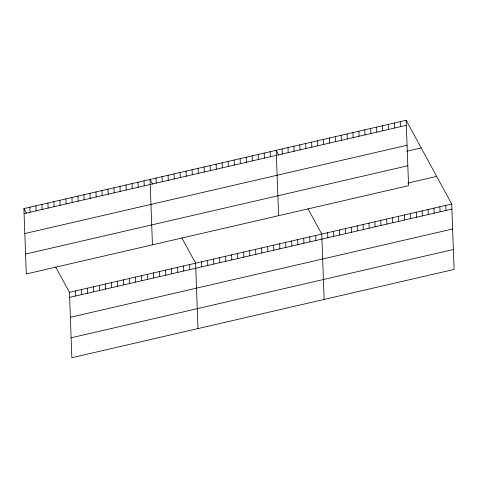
<?xml version="1.0" encoding="UTF-8"?>
<svg xmlns="http://www.w3.org/2000/svg" width="478" height="478" viewBox="0 0 478 478"><rect width="100%" height="100%" fill="white"/><g stroke="black" fill="none" stroke-linecap="round" stroke-linejoin="round"><path stroke-width="0.72" d="M406.157 120.283L408.553 185.667L26.296 273.966L23.9 208.581L406.157 120.283L451.704 204.034L454.1 269.419L71.843 357.717L69.447 292.333L55.669 266.999M24.085 213.624L406.342 125.326M24.814 233.539L407.071 145.234M406.742 151.257L421.184 147.923M25.567 254.051L407.824 165.752M407.788 183.068L436.671 176.394M69.447 292.333L451.704 204.034M69.633 297.376L451.889 209.077M70.362 317.29L452.618 228.986M71.114 337.803L453.371 249.504M278.692 154.914L276.188 150.307L278.584 215.686M307.957 208.725L321.736 234.059L324.132 299.437M152.548 184.048L150.044 179.441L152.44 244.826M181.813 237.859L195.592 263.199L197.988 328.577M23.9 208.581L26.404 213.188M445.795 205.397L445.98 210.44M439.885 206.765L440.071 211.802M433.982 208.127L434.167 213.17M428.073 209.495L428.258 214.532M422.164 210.858L422.349 215.901M416.254 212.22L416.44 217.263M410.351 213.588L410.536 218.625M404.442 214.951L404.627 219.994M400.247 121.645L400.433 126.688M398.533 216.319L398.718 221.356M394.338 123.013L394.523 128.05M392.629 217.681L392.814 222.724M388.429 124.376L388.614 129.418M386.72 219.044L386.905 224.086M382.525 125.744L382.711 130.781M380.811 220.412L380.996 225.449M376.616 127.106L376.801 132.143M374.901 221.774L375.087 226.817M370.707 128.468L370.892 133.511M368.998 223.142L369.183 228.179M364.804 129.837L364.989 134.874M363.089 224.505L363.274 229.548M358.894 131.199L359.08 136.242M357.18 225.867L357.365 230.91M352.985 132.561L353.17 137.604M351.276 227.235L351.461 232.272M347.076 133.93L347.261 138.967M345.367 228.598L345.552 233.64M341.173 135.292L341.358 140.335M339.458 229.966L339.643 235.003M335.263 136.66L335.448 141.697M333.548 231.328L333.734 236.371M329.354 138.023L329.539 143.065M327.645 232.69L327.83 237.733M323.451 139.385L323.636 144.428M317.541 140.753L317.727 145.79M315.731 235.445L315.916 240.488M311.632 142.115L311.817 147.158M309.72 236.831L309.905 241.874M305.723 143.484L305.908 148.521M303.715 238.217L303.9 243.26M299.82 144.846L300.005 149.889M297.71 239.609L297.896 244.646M293.91 146.208L294.095 151.251M291.7 240.996L291.885 246.033M288.001 147.577L288.186 152.613M285.695 242.382L285.88 247.425M282.098 148.939L282.283 153.982M279.69 243.768L279.875 248.811M273.679 245.16L273.864 250.197M270.184 151.693L270.369 156.73M267.674 246.546L267.859 251.583M264.173 153.079L264.358 158.122M261.669 247.933L261.854 252.976M258.168 154.466L258.353 159.509M252.163 155.858L252.348 160.895M255.658 249.319L255.844 254.362M246.152 157.244L246.337 162.281M249.653 250.711L249.839 255.748M243.649 252.097L243.834 257.134M240.147 158.63L240.332 163.673M237.638 253.483L237.823 258.526M234.142 160.016L234.328 165.059M231.633 254.87L231.818 259.913M228.131 161.403L228.317 166.446M222.127 162.795L222.312 167.832M225.628 256.256L225.813 261.299M219.617 257.648L219.802 262.685M216.122 164.181L216.307 169.224M213.612 259.034L213.797 264.071M210.111 165.567L210.296 170.61M207.607 260.42L207.793 265.463M204.106 166.953L204.291 171.996M201.596 261.807L201.782 266.849M198.101 168.346L198.286 173.383M192.09 169.732L192.276 174.769M189.587 264.585L189.772 269.622M186.085 171.118L186.271 176.161M183.576 265.971L183.761 271.014M180.081 172.504L180.266 177.547M177.571 267.357L177.756 272.4M174.07 173.896L174.255 178.933M171.566 268.75L171.751 273.786M168.065 175.283L168.25 180.32M162.06 176.669L162.245 181.712M165.555 270.136L165.741 275.173M159.55 271.522L159.736 276.565M156.049 178.055L156.234 183.098M153.546 272.908L153.731 277.951M147.535 274.294L147.72 279.337M144.039 180.833L144.225 185.87M138.028 182.22L138.214 187.262M141.53 275.687L141.715 280.723M132.024 183.606L132.209 188.649M135.525 277.073L135.71 282.116M129.514 278.459L129.699 283.502M126.019 184.992L126.204 190.035M123.509 279.845L123.694 284.888M120.008 186.384L120.193 191.421M117.504 281.237L117.69 286.274M114.003 187.77L114.188 192.807M107.998 189.157L108.183 194.199M111.493 282.623L111.679 287.66M105.489 284.01L105.674 289.053M101.987 190.543L102.172 195.586M99.484 285.396L99.669 290.439M95.982 191.935L96.168 196.972M93.473 286.788L93.658 291.825M89.978 193.321L90.163 198.358M87.468 288.174L87.653 293.211M83.967 194.707L84.152 199.75M77.962 196.094L78.147 201.136M81.463 289.56L81.648 294.603M75.452 290.947L75.638 295.99M71.957 197.486L72.142 202.523M65.946 198.872L66.131 203.909M59.941 200.258L60.126 205.301M53.936 201.644L54.122 206.687M47.925 203.031L48.111 208.073M41.921 204.423L42.106 209.46M35.916 205.809L36.101 210.846M29.905 207.195L30.09 212.238"/></g></svg>
